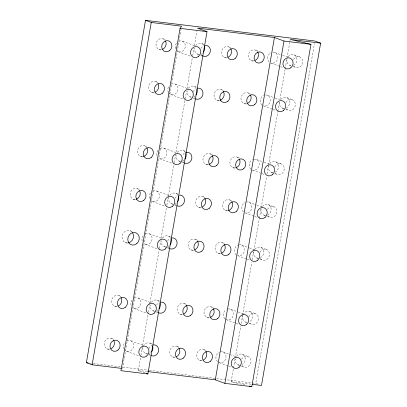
<?xml version="1.0" encoding="UTF-8"?>
<svg xmlns="http://www.w3.org/2000/svg" width="407" height="407" viewBox="0 0 407 407"><rect width="100%" height="100%" fill="white"/><g stroke="black" fill="none" stroke-linecap="round" stroke-linejoin="round"><path stroke-width="0.31" stroke-dasharray="2.04 1.53" d="M122.482 368.503L181.069 29.304M145.075 372.929L138.314 370.431L140.802 356.039M140.908 355.413L142.531 346.026M142.638 345.401L148.26 312.856M148.367 312.23L149.883 303.469M149.99 302.844L159.285 249.023M159.391 248.397L160.689 240.888M161.121 238.385L166.422 207.718M166.855 205.214L168.366 196.454M168.473 195.828L174.094 163.283M174.201 162.658L185.119 99.45M185.231 98.825L186.528 91.316M186.961 88.812L192.257 58.145M192.689 55.642L193.986 48.133M194.419 45.63L197.12 29.986M245.131 385.068L231.135 381.756L233.404 368.615M233.511 367.989L235.134 358.603M235.241 357.977L240.756 326.058M241.188 323.555L242.486 316.046M242.592 315.42L251.78 262.225M252.213 259.722L253.617 251.587M253.729 250.961L259.239 219.042M259.351 218.417L266.59 176.485M267.023 173.982L268.427 165.847M268.539 165.222L277.727 112.027M277.833 111.401L279.456 102.015M279.889 99.511L285.073 69.47M285.185 68.844L286.915 58.832M287.021 58.206L290.155 40.059M258.048 384.188L255.749 383.338L314.443 43.518M89.525 363.059L92.674 363.441M93.305 363.517L120.375 366.824M122.894 367.129L148.713 370.278M149.338 370.355L255.749 383.338M138.314 370.431L147.782 371.586M231.135 381.756L251.582 384.249M294.159 54.843L299.903 56.97M274.913 52.498L281.985 55.108M282.57 55.327L287.286 57.066M255.667 50.147L259.111 51.424M289.713 65.278L290.863 65.7M293.157 66.55L295.457 67.399M228.719 46.861L231.593 47.924M271.057 63.146L279.894 66.412M280.484 66.631L282.84 67.501M251.221 60.582L254.09 61.64M201.775 43.574L204.075 44.424M182.529 41.224L194.902 45.798M224.272 57.29L227.147 58.354M163.283 38.879L165.578 39.728M197.329 54.004L203.073 56.125M178.083 51.658L191.046 56.446M158.837 49.308L161.706 50.371M286.767 97.634L292.511 99.761M267.521 95.289L274.593 97.899M275.183 98.118L279.304 99.644M248.275 92.938L251.719 94.215M282.321 108.069L285.195 109.127M285.77 109.341L288.064 110.19M221.327 89.652L223.626 90.502M263.665 105.937L272.502 109.203M273.092 109.417L276.038 110.506M243.829 103.368L246.698 104.431M194.383 86.365L196.108 87.001M175.137 84.015L187.51 88.589M216.88 100.081L220.329 101.358M155.891 81.67L158.761 82.728M189.937 96.795L191.087 97.222M193.386 98.067L195.681 98.916M170.691 94.449L183.064 99.018M151.445 92.099L154.889 93.371M275.681 161.823L281.425 163.945M256.435 159.473L263.507 162.088M264.092 162.301L268.808 164.046M237.189 157.127L240.059 158.186M271.235 172.253L274.104 173.316M274.679 173.524L276.979 174.374M210.241 153.836L212.54 154.685M252.574 170.121L261.416 173.387M262.006 173.606L264.362 174.476M232.743 167.557L236.187 168.829M183.298 150.549L185.597 151.399M164.052 148.204L175.834 152.559M205.794 164.27L209.244 165.542M144.806 145.854L148.25 147.131M178.851 160.984L181.72 162.042M182.295 162.256L184.595 163.105A5.673 5.011 -69.7 0 1 182.601 161.391M159.605 158.633L172.568 163.421M140.359 156.283L143.228 157.346M268.289 204.614L274.033 206.736M249.043 202.264L256.115 204.879M256.705 205.092L261.416 206.837M229.797 199.918L232.667 200.977M263.843 215.044L266.717 216.102M267.292 216.315L269.587 217.165M202.849 196.627L205.723 197.69M245.187 212.912L254.024 216.178M254.614 216.397L257.56 217.486M225.351 210.348L228.22 211.406M175.905 193.34L178.205 194.19M156.659 190.995L169.032 195.564M198.402 207.061L201.277 208.119M137.413 188.645L140.283 189.708M171.459 203.77L174.333 204.833M174.908 205.047L177.203 205.896M152.213 201.424L164.586 205.993M132.967 199.074L135.836 200.137M260.897 247.405L266.641 249.527M241.651 245.055L248.723 247.67M249.313 247.883L254.614 249.842M222.405 242.704L225.28 243.768M256.451 257.835L259.325 258.893M259.9 259.106L262.194 259.956M195.462 239.418L198.906 240.695M237.795 255.703L246.632 258.969M247.222 259.188L249.577 260.058M217.959 253.139L221.403 254.411M168.513 236.131L170.813 236.981M149.267 233.786L161.055 238.136M191.015 249.852L194.46 251.124M130.316 230.749L132.611 231.598M164.067 246.561L166.941 247.624M167.516 247.838L169.811 248.687M144.821 244.215L157.784 249.003M125.28 242.557L128.729 243.829M249.812 311.589L255.555 313.711M230.566 309.239L237.637 311.854M238.227 312.072L242.938 313.812M211.319 306.893L213.614 307.743M245.365 322.018L246.515 322.446M248.814 323.29L251.109 324.14M184.371 303.607L187.245 304.665M226.119 319.673L235.546 323.153M236.136 323.372L238.492 324.242M206.873 317.323L210.317 318.595M157.428 300.32L159.727 301.165M138.182 297.97L151.145 302.757M179.925 314.036L183.374 315.308M118.936 295.619L121.805 296.683M152.981 310.75L155.856 311.808M156.425 312.021L158.15 312.657M133.735 308.399L146.698 313.192M114.489 306.054L117.358 307.112M242.419 354.38L248.163 356.501M223.173 352.03L235.546 356.603M203.927 349.684L206.227 350.534M237.973 364.809L240.847 365.873M241.422 366.081L243.717 366.931M176.979 346.398L179.853 347.456M219.317 362.678L228.154 365.944M228.744 366.163L231.69 367.251M199.481 360.114L202.355 361.177M150.035 343.106L152.335 343.956M130.789 340.761L143.752 345.548M172.532 356.827L175.407 357.885M111.543 338.41L113.843 339.26M145.589 353.541L148.463 354.599M149.038 354.812L151.333 355.662M126.343 351.19L138.716 355.764M107.097 348.845L109.966 349.903M285.918 102.498A5.673 5.011 -69.7 0 1 293.508 100.366A5.673 5.011 -69.7 0 1 293.732 108.786A5.673 5.011 -69.7 0 1 286.07 108.476M194.571 98.214A5.673 5.011 -69.7 0 1 193.951 97.573M193.32 91.672A5.673 5.011 -69.7 0 1 196.235 88.578M201.964 55.423A5.673 5.011 -69.7 0 1 201.078 54.416M200.921 48.438A5.673 5.011 -69.7 0 1 203.627 45.788M293.305 59.707A5.673 5.011 -69.7 0 1 300.9 57.575A5.673 5.011 -69.7 0 1 301.119 65.995A5.673 5.011 -69.7 0 1 293.462 65.685M145.375 233.877A5.673 5.011 -69.7 0 1 152.086 239.367A5.673 5.011 -69.7 0 1 144.058 243.783M142.231 241.249A5.673 5.011 -69.7 0 1 143.193 235.689M239.062 244.739A5.673 5.011 -69.7 0 1 244.47 250.636A5.673 5.011 -69.7 0 1 237.612 255.642M236.096 254.782A5.673 5.011 -69.7 0 1 237.759 245.146M227.976 308.923A5.673 5.011 -69.7 0 1 233.384 314.825A5.673 5.011 -69.7 0 1 226.526 319.826M225.005 318.966A5.673 5.011 -69.7 0 1 226.261 309.549M134.29 298.061A5.673 5.011 -69.7 0 1 140.959 303.795A5.673 5.011 -69.7 0 1 132.621 307.697M131.146 305.438A5.673 5.011 -69.7 0 1 132.102 299.873M126.898 340.852A5.673 5.011 -69.7 0 1 133.572 346.586A5.673 5.011 -69.7 0 1 125.234 350.488M124.115 349.084A5.673 5.011 -69.7 0 1 124.715 342.663M220.584 351.714A5.673 5.011 -69.7 0 1 225.992 357.616A5.673 5.011 -69.7 0 1 219.134 362.617M217.618 361.757A5.673 5.011 -69.7 0 1 219.281 352.121M272.766 52.127A5.673 5.011 -69.7 0 1 277.691 58.323A5.673 5.011 -69.7 0 1 270.874 63.085M269.032 61.92A5.673 5.011 -69.7 0 1 271.016 52.589M178.632 41.321A5.673 5.011 -69.7 0 1 185.307 47.054A5.673 5.011 -69.7 0 1 176.969 50.951M175.488 48.692A5.673 5.011 -69.7 0 1 176.45 43.132M171.245 84.112A5.673 5.011 -69.7 0 1 177.564 86.543A5.673 5.011 -69.7 0 1 175.392 93.885A5.673 5.011 -69.7 0 1 168.696 92.735M168.462 92.343A5.673 5.011 -69.7 0 1 169.058 85.923M160.155 148.296A5.673 5.011 -69.7 0 1 166.87 153.785A5.673 5.011 -69.7 0 1 158.842 158.201M157.01 155.672A5.673 5.011 -69.7 0 1 157.972 150.107M265.374 94.917A5.673 5.011 -69.7 0 1 270.304 101.114A5.673 5.011 -69.7 0 1 263.482 105.876M261.966 105.016A5.673 5.011 -69.7 0 1 263.629 95.38M253.846 159.157A5.673 5.011 -69.7 0 1 259.254 165.059A5.673 5.011 -69.7 0 1 252.396 170.06M250.875 169.2A5.673 5.011 -69.7 0 1 252.538 159.564M246.454 201.948A5.673 5.011 -69.7 0 1 251.908 207.356A5.673 5.011 -69.7 0 1 245.859 213.044M243.483 211.991A5.673 5.011 -69.7 0 1 245.151 202.355M152.767 191.087A5.673 5.011 -69.7 0 1 159.437 196.82A5.673 5.011 -69.7 0 1 151.099 200.722M149.623 198.463A5.673 5.011 -69.7 0 1 150.58 192.898M109.687 349.16A5.673 5.011 -69.7 0 1 104.64 341.829A5.673 5.011 -69.7 0 1 113.273 339.759M143.228 346.296A5.673 5.011 -69.7 0 1 152.03 344.821M150.671 352.691A5.673 5.011 -69.7 0 1 149.481 353.444M148.179 353.856A5.673 5.011 -69.7 0 1 143.05 346.754M175.127 357.143A5.673 5.011 -69.7 0 1 170.172 349.582A5.673 5.011 -69.7 0 1 178.978 348.107M202.07 360.429A5.673 5.011 -69.7 0 1 197.024 353.098A5.673 5.011 -69.7 0 1 205.657 351.032M236.345 356.283A5.673 5.011 -69.7 0 1 244.286 355.906A5.673 5.011 -69.7 0 1 242.277 364.504M239.235 365.155A5.673 5.011 -69.7 0 1 235.195 358.984M243.004 314.774A5.673 5.011 -69.7 0 1 251.399 312.764A5.673 5.011 -69.7 0 1 249.257 321.927M246.627 322.364A5.673 5.011 -69.7 0 1 242.826 315.237M209.463 317.638A5.673 5.011 -69.7 0 1 204.258 310.775A5.673 5.011 -69.7 0 1 212.429 307.595M182.514 314.352A5.673 5.011 -69.7 0 1 177.564 306.792A5.673 5.011 -69.7 0 1 186.365 305.316M151.353 302.223A5.673 5.011 -69.7 0 1 159.422 302.03M158.064 309.9A5.673 5.011 -69.7 0 1 156.873 310.658M154.243 311.096A5.673 5.011 -69.7 0 1 150.198 304.924M117.079 306.369A5.673 5.011 -69.7 0 1 112.032 299.038A5.673 5.011 -69.7 0 1 120.665 296.968M127.712 242.974A6.42 5.673 -69.7 0 1 122.405 234.88A6.42 5.673 -69.7 0 1 131.573 231.542M162.439 238.039A5.673 5.011 -69.7 0 1 170.508 237.846M169.149 245.711A5.673 5.011 -69.7 0 1 167.959 246.469M165.328 246.912A5.673 5.011 -69.7 0 1 161.289 240.735M193.605 250.168A5.673 5.011 -69.7 0 1 188.558 242.831A5.673 5.011 -69.7 0 1 197.192 240.766M220.548 253.454A5.673 5.011 -69.7 0 1 215.344 246.591A5.673 5.011 -69.7 0 1 223.514 243.411M254.823 249.308A5.673 5.011 -69.7 0 1 262.891 249.115A5.673 5.011 -69.7 0 1 260.343 257.743M258.598 258.201A5.673 5.011 -69.7 0 1 253.673 252.009M262.215 206.517A5.673 5.011 -69.7 0 1 270.284 206.324A5.673 5.011 -69.7 0 1 267.735 214.952M265.105 215.389A5.673 5.011 -69.7 0 1 261.06 209.218M227.94 210.663A5.673 5.011 -69.7 0 1 222.736 203.8A5.673 5.011 -69.7 0 1 230.906 200.62M200.992 207.377A5.673 5.011 -69.7 0 1 195.95 200.046A5.673 5.011 -69.7 0 1 204.579 197.975M169.831 195.248A5.673 5.011 -69.7 0 1 177.9 195.055M176.541 202.92A5.673 5.011 -69.7 0 1 175.351 203.678M172.721 204.121A5.673 5.011 -69.7 0 1 168.676 197.944M135.114 199.445A5.673 5.011 -69.7 0 1 130.428 192.292A5.673 5.011 -69.7 0 1 138.522 189.347M142.949 156.603A5.673 5.011 -69.7 0 1 137.902 149.267A5.673 5.011 -69.7 0 1 146.535 147.202M177.218 152.457A5.673 5.011 -69.7 0 1 185.292 152.264M183.933 160.129A5.673 5.011 -69.7 0 1 182.743 160.887M180.113 161.33A5.673 5.011 -69.7 0 1 176.068 155.153M207.941 164.637A5.673 5.011 -69.7 0 1 203.434 157.026A5.673 5.011 -69.7 0 1 211.971 155.184M234.89 167.923A5.673 5.011 -69.7 0 1 230.204 160.775A5.673 5.011 -69.7 0 1 238.299 157.83M269.602 163.726A5.673 5.011 -69.7 0 1 277.676 163.538A5.673 5.011 -69.7 0 1 275.127 172.161M272.497 172.599A5.673 5.011 -69.7 0 1 268.452 166.427M280.693 99.542A5.673 5.011 -69.7 0 1 288.634 99.16A5.673 5.011 -69.7 0 1 286.625 107.758M283.582 108.415A5.673 5.011 -69.7 0 1 279.538 102.238M246.418 103.688A5.673 5.011 -69.7 0 1 241.371 96.352A5.673 5.011 -69.7 0 1 250.005 94.287M219.475 100.397A5.673 5.011 -69.7 0 1 214.27 93.534A5.673 5.011 -69.7 0 1 222.441 90.354M188.309 88.268A5.673 5.011 -69.7 0 1 196.378 88.08M195.019 95.945A5.673 5.011 -69.7 0 1 193.829 96.703M191.198 97.141A5.673 5.011 -69.7 0 1 187.154 90.97M154.034 92.414A5.673 5.011 -69.7 0 1 148.987 85.083A5.673 5.011 -69.7 0 1 157.621 83.018M161.426 49.623A5.673 5.011 -69.7 0 1 156.38 42.292A5.673 5.011 -69.7 0 1 165.013 40.227M195.696 45.477A5.673 5.011 -69.7 0 1 203.77 45.289M202.411 53.154A5.673 5.011 -69.7 0 1 201.633 53.699M198.591 54.355A5.673 5.011 -69.7 0 1 194.546 48.179M226.862 57.606A5.673 5.011 -69.7 0 1 221.662 50.748A5.673 5.011 -69.7 0 1 229.833 47.563M253.81 60.897A5.673 5.011 -69.7 0 1 248.763 53.561A5.673 5.011 -69.7 0 1 257.397 51.496M288.08 56.751A5.673 5.011 -69.7 0 1 296.154 56.558A5.673 5.011 -69.7 0 1 293.605 65.181M290.974 65.624A5.673 5.011 -69.7 0 1 286.93 59.453M267.435 209.473A5.673 5.011 -69.7 0 1 275.03 207.341A5.673 5.011 -69.7 0 1 275.254 215.761A5.673 5.011 -69.7 0 1 267.592 215.451M182.967 154.579A5.673 5.011 -69.7 0 1 185.149 152.767M176.094 205.189A5.673 5.011 -69.7 0 1 175.208 204.182M175.051 198.204A5.673 5.011 -69.7 0 1 177.757 195.558M260.048 252.264A5.673 5.011 -69.7 0 1 267.638 250.132A5.673 5.011 -69.7 0 1 267.862 258.552A5.673 5.011 -69.7 0 1 260.2 258.242M274.618 167.129A5.673 5.011 -69.7 0 1 282.188 164.377A5.673 5.011 -69.7 0 1 282.753 172.853A5.673 5.011 -69.7 0 1 274.984 172.66M157.295 311.864A5.673 5.011 -69.7 0 1 156.731 311.157M156.573 305.179A5.673 5.011 -69.7 0 1 159.279 302.533M168.702 247.98A5.673 5.011 -69.7 0 1 167.816 246.973M167.664 240.995A5.673 5.011 -69.7 0 1 170.365 238.349M241.57 359.244A5.673 5.011 -69.7 0 1 249.16 357.112A5.673 5.011 -69.7 0 1 249.384 365.527A5.673 5.011 -69.7 0 1 241.722 365.216M150.224 354.96A5.673 5.011 -69.7 0 1 149.338 353.948M148.972 348.417A5.673 5.011 -69.7 0 1 153.19 344.917M248.748 316.895A5.673 5.011 -69.7 0 1 256.318 314.143A5.673 5.011 -69.7 0 1 256.883 322.619A5.673 5.011 -69.7 0 1 249.115 322.43"/><path stroke-width="0.61" d="M121.24 368.35L92.124 364.799L86.376 362.673L145.508 20.35L314.876 41.015L320.624 43.137L261.492 385.46L252.198 384.325M92.124 364.799L151.251 22.471L145.508 20.35M151.251 22.471L181.608 26.175L180.072 28.358L120.945 370.68L147.889 373.972L207.021 31.644L197.446 28.108L274.43 37.5L284.005 41.036L310.953 44.327L251.821 386.65L224.878 383.363L215.303 379.823L147.782 371.586M215.303 379.823L274.43 37.5M224.878 383.363L284.005 41.036M320.624 43.137L290.262 39.433L310.953 44.327M180.072 28.358L207.021 31.644M86.376 362.673L88.268 362.907M249.389 386.075L251.821 386.65M146.199 373.346L147.889 373.972M197.537 88.171A5.673 5.011 -69.7 0 1 202.91 94.312A5.673 5.011 -69.7 0 1 195.681 98.916M204.93 45.381A5.673 5.011 -69.7 0 1 210.2 52.004A5.673 5.011 -69.7 0 1 202.31 55.693M113.772 340.517A5.673 5.011 -69.7 0 1 110.989 348.748M152.625 346.072A5.673 5.011 -69.7 0 1 151.663 351.633M178.978 348.107A5.673 5.011 -69.7 0 1 176.429 356.736M205.922 351.399A5.673 5.011 -69.7 0 1 203.373 360.022M213.314 308.608A5.673 5.011 -69.7 0 1 210.765 317.231M186.365 305.316A5.673 5.011 -69.7 0 1 183.822 313.945M160.017 303.281A5.673 5.011 -69.7 0 1 159.056 308.842M121.159 297.726A5.673 5.011 -69.7 0 1 118.381 305.957M132.57 232.687A6.42 5.673 -69.7 0 1 128.215 242.913M171.103 239.092A5.673 5.011 -69.7 0 1 170.146 244.658M197.456 241.132A5.673 5.011 -69.7 0 1 194.907 249.756M224.399 244.419A5.673 5.011 -69.7 0 1 221.851 253.047M231.792 201.628A5.673 5.011 -69.7 0 1 228.378 210.567M204.843 198.341A5.673 5.011 -69.7 0 1 202.299 206.965M178.495 196.306A5.673 5.011 -69.7 0 1 177.533 201.867M139.637 190.751A5.673 5.011 -69.7 0 1 135.994 199.298M146.8 147.568A5.673 5.011 -69.7 0 1 143.386 156.507M185.887 153.515A5.673 5.011 -69.7 0 1 184.926 159.076M212.235 155.55A5.673 5.011 -69.7 0 1 208.827 164.489M239.184 158.837A5.673 5.011 -69.7 0 1 235.77 167.776M250.503 95.045A5.673 5.011 -69.7 0 1 247.721 103.276M223.321 91.366A5.673 5.011 -69.7 0 1 219.912 100.305M196.973 89.326A5.673 5.011 -69.7 0 1 196.011 94.892M158.12 83.776A5.673 5.011 -69.7 0 1 155.337 92.007M165.507 40.985A5.673 5.011 -69.7 0 1 162.729 49.216M204.365 46.535A5.673 5.011 -69.7 0 1 203.403 52.101M230.713 48.575A5.673 5.011 -69.7 0 1 228.164 57.199M257.662 51.862A5.673 5.011 -69.7 0 1 255.113 60.485M179.06 195.146A5.673 5.011 -69.7 0 1 184.432 201.292A5.673 5.011 -69.7 0 1 177.203 205.896M185.572 152.589A5.673 5.011 -69.7 0 1 191.885 158.013A5.673 5.011 -69.7 0 1 184.595 163.105M160.582 302.126A5.673 5.011 -69.7 0 1 165.853 308.75A5.673 5.011 -69.7 0 1 157.962 312.439M171.668 237.937A5.673 5.011 -69.7 0 1 177.04 244.078A5.673 5.011 -69.7 0 1 169.811 248.687M153.19 344.917A5.673 5.011 -69.7 0 1 158.562 351.058A5.673 5.011 -69.7 0 1 151.333 355.662M198.484 56.466A5.673 5.011 -69.7 0 0 197.848 46.886A5.673 5.011 -69.7 0 0 190.542 52.951A5.673 5.011 -69.7 0 0 198.484 56.466M191.092 99.257A5.673 5.011 -69.7 0 0 190.456 89.677A5.673 5.011 -69.7 0 0 183.15 95.742A5.673 5.011 -69.7 0 0 191.092 99.257M180.006 163.441A5.673 5.011 -69.7 0 0 179.37 153.861A5.673 5.011 -69.7 0 0 172.064 159.931A5.673 5.011 -69.7 0 0 180.006 163.441M172.614 206.232A5.673 5.011 -69.7 0 0 171.978 196.652A5.673 5.011 -69.7 0 0 164.672 202.717A5.673 5.011 -69.7 0 0 172.614 206.232M165.227 249.023A5.673 5.011 -69.7 0 0 164.591 239.443A5.673 5.011 -69.7 0 0 157.285 245.507A5.673 5.011 -69.7 0 0 165.227 249.023M154.136 313.212A5.673 5.011 -69.7 0 0 153.5 303.632A5.673 5.011 -69.7 0 0 146.194 309.696A5.673 5.011 -69.7 0 0 154.136 313.212M146.744 356.003A5.673 5.011 -69.7 0 0 146.108 346.418A5.673 5.011 -69.7 0 0 138.807 352.487A5.673 5.011 -69.7 0 0 146.744 356.003M290.868 67.74A5.673 5.011 -69.7 0 0 290.232 58.155A5.673 5.011 -69.7 0 0 282.926 64.225A5.673 5.011 -69.7 0 0 290.868 67.74M283.476 110.526A5.673 5.011 -69.7 0 0 282.84 100.946A5.673 5.011 -69.7 0 0 275.534 107.016A5.673 5.011 -69.7 0 0 283.476 110.526M272.39 174.715A5.673 5.011 -69.7 0 0 271.754 165.135A5.673 5.011 -69.7 0 0 264.448 171.199A5.673 5.011 -69.7 0 0 272.39 174.715M264.998 217.506A5.673 5.011 -69.7 0 0 264.362 207.926A5.673 5.011 -69.7 0 0 257.056 213.99A5.673 5.011 -69.7 0 0 264.998 217.506M257.611 260.297A5.673 5.011 -69.7 0 0 256.975 250.717A5.673 5.011 -69.7 0 0 249.669 256.781A5.673 5.011 -69.7 0 0 257.611 260.297M246.52 324.481A5.673 5.011 -69.7 0 0 245.884 314.901A5.673 5.011 -69.7 0 0 238.578 320.965A5.673 5.011 -69.7 0 0 246.52 324.481M239.128 367.272A5.673 5.011 -69.7 0 0 238.497 357.692A5.673 5.011 -69.7 0 0 231.191 363.756A5.673 5.011 -69.7 0 0 239.128 367.272M254.655 104.645A5.673 5.011 -69.7 0 0 254.019 95.06A5.673 5.011 -69.7 0 0 246.713 101.129A5.673 5.011 -69.7 0 0 254.655 104.645M227.711 101.353A5.673 5.011 -69.7 0 0 227.075 91.773A5.673 5.011 -69.7 0 0 219.77 97.838A5.673 5.011 -69.7 0 0 227.711 101.353M235.098 58.562A5.673 5.011 -69.7 0 0 234.468 48.982A5.673 5.011 -69.7 0 0 227.162 55.052A5.673 5.011 -69.7 0 0 235.098 58.562M262.047 61.854A5.673 5.011 -69.7 0 0 261.411 52.274A5.673 5.011 -69.7 0 0 254.105 58.338A5.673 5.011 -69.7 0 0 262.047 61.854M209.234 208.333A5.673 5.011 -69.7 0 0 208.598 198.753A5.673 5.011 -69.7 0 0 201.292 204.818A5.673 5.011 -69.7 0 0 209.234 208.333M143.793 200.346A5.673 5.011 -69.7 0 0 143.157 190.766A5.673 5.011 -69.7 0 0 135.852 196.835A5.673 5.011 -69.7 0 0 143.793 200.346M151.185 157.56A5.673 5.011 -69.7 0 0 150.549 147.975A5.673 5.011 -69.7 0 0 143.244 154.044A5.673 5.011 -69.7 0 0 151.185 157.56M216.621 165.542A5.673 5.011 -69.7 0 0 215.985 155.962A5.673 5.011 -69.7 0 0 208.679 162.027A5.673 5.011 -69.7 0 0 216.621 165.542M236.177 211.62A5.673 5.011 -69.7 0 0 235.541 202.04A5.673 5.011 -69.7 0 0 228.235 208.104A5.673 5.011 -69.7 0 0 236.177 211.62M228.785 254.411A5.673 5.011 -69.7 0 0 228.149 244.831A5.673 5.011 -69.7 0 0 220.843 250.895A5.673 5.011 -69.7 0 0 228.785 254.411M201.841 251.124A5.673 5.011 -69.7 0 0 201.206 241.544A5.673 5.011 -69.7 0 0 193.9 247.609A5.673 5.011 -69.7 0 0 201.841 251.124M136.777 243.717A6.42 5.673 -69.7 0 0 136.06 232.87A6.42 5.673 -69.7 0 0 127.788 239.738A6.42 5.673 -69.7 0 0 136.777 243.717M125.315 307.326A5.673 5.011 -69.7 0 0 124.679 297.746A5.673 5.011 -69.7 0 0 117.374 303.81A5.673 5.011 -69.7 0 0 125.315 307.326M117.923 350.117A5.673 5.011 -69.7 0 0 117.287 340.537A5.673 5.011 -69.7 0 0 109.982 346.601A5.673 5.011 -69.7 0 0 117.923 350.117M183.364 358.099A5.673 5.011 -69.7 0 0 182.728 348.519A5.673 5.011 -69.7 0 0 175.422 354.583A5.673 5.011 -69.7 0 0 183.364 358.099M210.307 361.385A5.673 5.011 -69.7 0 0 209.671 351.806A5.673 5.011 -69.7 0 0 202.365 357.87A5.673 5.011 -69.7 0 0 210.307 361.385M217.699 318.595A5.673 5.011 -69.7 0 0 217.063 309.015A5.673 5.011 -69.7 0 0 209.758 315.079A5.673 5.011 -69.7 0 0 217.699 318.595M190.756 315.308A5.673 5.011 -69.7 0 0 190.12 305.728A5.673 5.011 -69.7 0 0 182.814 311.793A5.673 5.011 -69.7 0 0 190.756 315.308M243.569 168.829A5.673 5.011 -69.7 0 0 242.933 159.249A5.673 5.011 -69.7 0 0 235.628 165.313A5.673 5.011 -69.7 0 0 243.569 168.829M169.663 50.58A5.673 5.011 -69.7 0 0 169.027 41A5.673 5.011 -69.7 0 0 161.721 47.064A5.673 5.011 -69.7 0 0 169.663 50.58M162.271 93.371A5.673 5.011 -69.7 0 0 161.635 83.791A5.673 5.011 -69.7 0 0 154.329 89.855A5.673 5.011 -69.7 0 0 162.271 93.371"/></g></svg>
